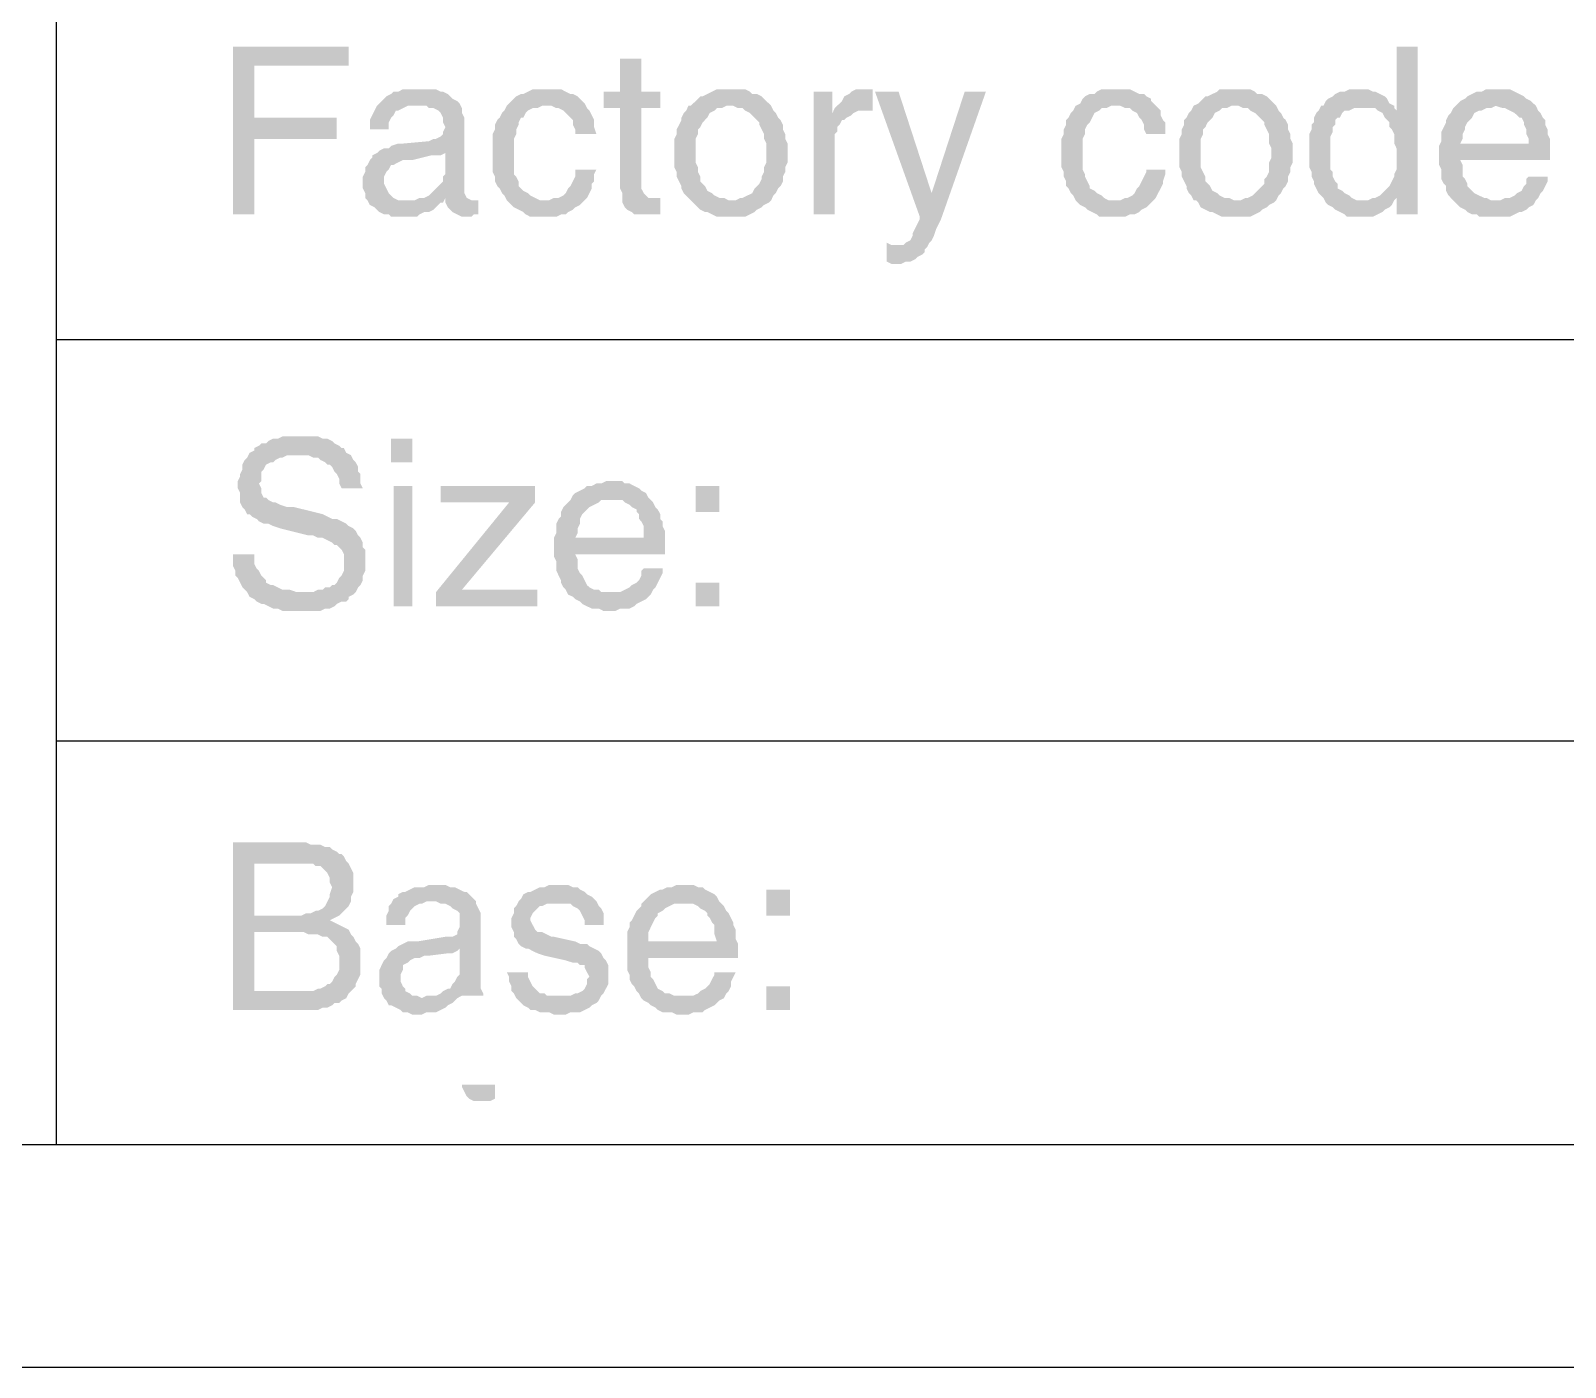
# Model space of a CAD drawing. Header units: inches. Extents: x 3613 to 8393, y -2205 to -794.
# Drawn here: x 4095.97 to 4125.31, y -1185.65 to -1160.09 of the extents above; entities that cross this region are included whole.
import ezdxf

# ---------------------------------------------------------------- set-up
doc = ezdxf.new("R2010")
doc.units = ezdxf.units.IN
doc.header["$MEASUREMENT"] = 0

msp = doc.modelspace()

# ---------------------------------------------------------------- hatches: boundary and pattern name
at = {"transparency": 33554559}
for points in [[(4102.047, -1160.4), (4099.836, -1160.4), (4099.836, -1163.604), (4100.242, -1163.604), (4100.242, -1162.16), (4101.821, -1162.16), (4101.821, -1161.754), (4100.242, -1161.754), (4100.242, -1160.761), (4102.047, -1160.761), (4102.047, -1160.581)], [(4107.643, -1160.626), (4107.237, -1160.626), (4107.237, -1161.258), (4106.921, -1161.258), (4106.921, -1161.573), (4107.237, -1161.573), (4107.237, -1163.108), (4107.282, -1163.198), (4107.282, -1163.379), (4107.328, -1163.469), (4107.373, -1163.514), (4107.373, -1163.514), (4107.463, -1163.559), (4107.508, -1163.604), (4108.005, -1163.604), (4108.005, -1163.288), (4107.779, -1163.288), (4107.734, -1163.243), (4107.689, -1163.198), (4107.643, -1163.108), (4107.643, -1161.573), (4108.005, -1161.573), (4108.005, -1161.258), (4107.643, -1161.258)], [(4122.492, -1160.4), (4122.086, -1160.4), (4122.086, -1161.619), (4121.725, -1161.619), (4121.815, -1161.664), (4121.86, -1161.754), (4121.905, -1161.799), (4121.95, -1161.844), (4121.95, -1161.935), (4121.995, -1161.98), (4122.041, -1162.07), (4122.041, -1162.25), (4122.086, -1162.341), (4122.086, -1162.747), (4122.041, -1162.837), (4122.041, -1162.882), (4121.995, -1162.973), (4121.95, -1163.063), (4121.905, -1163.108), (4121.905, -1163.108), (4121.815, -1163.198), (4121.77, -1163.243), (4121.68, -1163.288), (4122.086, -1163.288), (4122.086, -1163.604), (4122.492, -1163.604)], [(4103.401, -1161.212), (4103.085, -1161.212), (4102.995, -1161.258), (4102.905, -1161.258), (4102.859, -1161.303), (4102.769, -1161.348), (4102.724, -1161.393), (4102.679, -1161.438), (4102.634, -1161.483), (4102.589, -1161.528), (4102.544, -1161.619), (4102.498, -1161.709), (4102.453, -1161.799), (4102.453, -1161.98), (4102.814, -1161.98), (4102.814, -1161.844), (4102.859, -1161.754), (4102.905, -1161.709), (4102.95, -1161.619), (4102.995, -1161.619), (4103.085, -1161.573), (4103.175, -1161.528), (4103.356, -1161.528), (4104.168, -1161.483), (4104.123, -1161.438), (4104.033, -1161.393), (4103.988, -1161.348), (4103.943, -1161.303), (4103.852, -1161.258), (4103.807, -1161.258), (4103.717, -1161.212), (4103.491, -1161.212)], [(4105.838, -1161.212), (4105.567, -1161.212), (4105.477, -1161.258), (4105.387, -1161.303), (4105.342, -1161.303), (4105.251, -1161.348), (4105.206, -1161.393), (4105.116, -1161.483), (4105.071, -1161.528), (4105.928, -1161.528), (4106.019, -1161.573), (4106.064, -1161.573), (4106.154, -1161.619), (4106.199, -1161.664), (4106.289, -1161.754), (4106.335, -1161.799), (4106.335, -1161.889), (4106.38, -1161.98), (4106.38, -1162.07), (4106.786, -1162.07), (4106.741, -1161.935), (4106.741, -1161.799), (4106.696, -1161.709), (4106.651, -1161.619), (4106.605, -1161.573), (4106.56, -1161.483), (4106.515, -1161.438), (4106.47, -1161.393), (4106.425, -1161.348), (4106.335, -1161.303), (4106.289, -1161.303), (4106.199, -1161.258), (4106.109, -1161.212), (4105.928, -1161.212)], [(4109.358, -1161.212), (4109.088, -1161.212), (4108.997, -1161.258), (4108.907, -1161.303), (4108.817, -1161.348), (4108.772, -1161.348), (4108.682, -1161.438), (4108.636, -1161.483), (4108.591, -1161.528), (4108.546, -1161.528), (4108.501, -1161.619), (4108.456, -1161.664), (4108.411, -1161.754), (4108.411, -1161.799), (4108.366, -1161.889), (4108.32, -1161.98), (4108.32, -1162.07), (4108.275, -1162.16), (4108.275, -1162.431), (4108.275, -1162.702), (4108.32, -1162.792), (4108.32, -1162.882), (4108.366, -1162.973), (4108.411, -1163.063), (4108.411, -1163.108), (4108.456, -1163.198), (4108.501, -1163.243), (4108.591, -1163.334), (4109.358, -1163.334), (4109.313, -1163.334), (4109.223, -1163.288), (4109.133, -1163.288), (4109.043, -1163.243), (4108.997, -1163.198), (4108.907, -1163.153), (4108.862, -1163.063), (4108.817, -1163.018), (4108.772, -1162.973), (4108.772, -1162.882), (4108.727, -1162.792), (4108.727, -1162.702), (4108.682, -1162.611), (4108.682, -1162.16), (4108.727, -1162.07), (4108.727, -1161.98), (4108.772, -1161.935), (4108.817, -1161.844), (4108.862, -1161.799), (4108.907, -1161.754), (4108.952, -1161.664), (4109.043, -1161.619), (4109.088, -1161.573), (4109.178, -1161.573), (4109.268, -1161.528), (4110.126, -1161.528), (4110.081, -1161.483), (4109.99, -1161.393), (4109.945, -1161.348), (4109.855, -1161.303), (4109.765, -1161.303), (4109.72, -1161.258), (4109.629, -1161.212), (4109.449, -1161.212)], [(4111.976, -1161.212), (4111.75, -1161.212), (4111.66, -1161.258), (4111.615, -1161.303), (4111.525, -1161.348), (4111.48, -1161.438), (4111.435, -1161.483), (4111.389, -1161.528), (4111.344, -1161.573), (4111.976, -1161.619), (4112.066, -1161.619), (4112.066, -1161.212), (4112.066, -1161.212)], [(4116.715, -1161.212), (4116.444, -1161.212), (4116.354, -1161.258), (4116.309, -1161.303), (4116.219, -1161.303), (4116.128, -1161.348), (4116.083, -1161.393), (4116.038, -1161.483), (4115.948, -1161.528), (4116.805, -1161.528), (4116.896, -1161.573), (4116.986, -1161.573), (4117.031, -1161.619), (4117.121, -1161.664), (4117.166, -1161.754), (4117.211, -1161.799), (4117.257, -1161.889), (4117.257, -1161.98), (4117.302, -1162.07), (4117.663, -1162.07), (4117.663, -1161.844), (4117.618, -1161.799), (4117.573, -1161.709), (4117.573, -1161.619), (4117.527, -1161.573), (4117.437, -1161.483), (4117.392, -1161.438), (4117.392, -1161.393), (4117.302, -1161.348), (4117.257, -1161.303), (4117.166, -1161.303), (4117.076, -1161.258), (4116.986, -1161.212), (4116.805, -1161.212)], [(4119.017, -1161.212), (4118.701, -1161.212), (4118.656, -1161.258), (4118.565, -1161.303), (4118.475, -1161.348), (4118.43, -1161.348), (4118.34, -1161.438), (4118.295, -1161.483), (4118.204, -1161.528), (4118.204, -1161.528), (4118.159, -1161.619), (4118.114, -1161.664), (4118.069, -1161.754), (4118.024, -1161.799), (4118.024, -1161.889), (4117.979, -1161.98), (4117.979, -1162.07), (4117.934, -1162.16), (4117.934, -1162.431), (4117.934, -1162.702), (4117.979, -1162.792), (4117.979, -1162.882), (4118.024, -1162.973), (4118.069, -1163.063), (4118.069, -1163.108), (4118.114, -1163.198), (4118.159, -1163.243), (4118.204, -1163.334), (4119.017, -1163.334), (4118.972, -1163.334), (4118.881, -1163.288), (4118.791, -1163.288), (4118.701, -1163.243), (4118.656, -1163.198), (4118.565, -1163.153), (4118.52, -1163.063), (4118.475, -1163.018), (4118.43, -1162.973), (4118.43, -1162.882), (4118.385, -1162.792), (4118.34, -1162.702), (4118.34, -1162.16), (4118.385, -1162.07), (4118.385, -1161.98), (4118.43, -1161.935), (4118.475, -1161.844), (4118.52, -1161.799), (4118.565, -1161.754), (4118.611, -1161.664), (4118.701, -1161.619), (4118.746, -1161.573), (4118.836, -1161.573), (4118.927, -1161.528), (4119.784, -1161.528), (4119.739, -1161.483), (4119.649, -1161.393), (4119.603, -1161.348), (4119.513, -1161.303), (4119.423, -1161.303), (4119.378, -1161.258), (4119.288, -1161.212), (4119.107, -1161.212)], [(4121.364, -1161.212), (4121.183, -1161.212), (4121.093, -1161.258), (4121.003, -1161.258), (4120.912, -1161.303), (4120.867, -1161.348), (4120.777, -1161.393), (4120.732, -1161.438), (4120.687, -1161.528), (4120.642, -1161.528), (4121.454, -1161.573), (4121.68, -1161.573), (4121.725, -1161.619), (4122.086, -1161.619), (4122.041, -1161.573), (4122.041, -1161.528), (4121.95, -1161.483), (4121.905, -1161.393), (4121.86, -1161.348), (4121.77, -1161.303), (4121.68, -1161.258), (4121.634, -1161.258), (4121.544, -1161.212), (4121.454, -1161.212)], [(4124.026, -1161.212), (4123.801, -1161.212), (4123.711, -1161.258), (4123.62, -1161.258), (4123.53, -1161.303), (4123.44, -1161.348), (4123.395, -1161.393), (4123.304, -1161.438), (4123.259, -1161.483), (4123.214, -1161.528), (4123.981, -1161.528), (4124.117, -1161.573), (4124.162, -1161.573), (4124.252, -1161.619), (4124.342, -1161.664), (4124.388, -1161.709), (4124.433, -1161.754), (4124.478, -1161.754), (4124.523, -1161.844), (4124.523, -1161.889), (4124.568, -1161.98), (4124.568, -1162.07), (4124.613, -1162.16), (4124.613, -1162.25), (4123.304, -1162.25), (4122.898, -1162.296), (4122.898, -1162.657), (4122.943, -1162.747), (4122.943, -1162.927), (4122.988, -1163.018), (4123.034, -1163.063), (4123.034, -1163.153), (4123.079, -1163.243), (4123.124, -1163.288), (4123.169, -1163.334), (4123.981, -1163.334), (4123.891, -1163.334), (4123.801, -1163.288), (4123.756, -1163.288), (4123.665, -1163.243), (4123.575, -1163.198), (4123.53, -1163.153), (4123.485, -1163.108), (4123.44, -1163.063), (4123.44, -1163.018), (4123.395, -1162.927), (4123.349, -1162.882), (4123.349, -1162.657), (4123.304, -1162.566), (4125.019, -1162.566), (4125.019, -1162.16), (4124.974, -1162.07), (4124.974, -1161.98), (4124.929, -1161.889), (4124.929, -1161.799), (4124.884, -1161.754), (4124.839, -1161.664), (4124.794, -1161.619), (4124.749, -1161.528), (4124.703, -1161.483), (4124.658, -1161.438), (4124.568, -1161.393), (4124.523, -1161.348), (4124.433, -1161.303), (4124.342, -1161.258), (4124.252, -1161.212), (4124.117, -1161.212)], [(4104.168, -1161.483), (4103.356, -1161.528), (4103.536, -1161.528), (4103.582, -1161.573), (4103.672, -1161.573), (4103.762, -1161.619), (4103.807, -1161.664), (4103.852, -1161.754), (4103.852, -1161.844), (4103.897, -1161.935), (4103.897, -1161.935), (4103.852, -1162.025), (4103.852, -1162.07), (4103.807, -1162.115), (4103.717, -1162.16), (4103.672, -1162.16), (4103.582, -1162.205), (4103.085, -1162.25), (4102.995, -1162.25), (4102.859, -1162.296), (4102.814, -1162.341), (4102.724, -1162.341), (4102.634, -1162.386), (4103.897, -1162.431), (4103.897, -1162.837), (4103.897, -1162.837), (4103.852, -1162.882), (4103.852, -1162.973), (4103.807, -1163.018), (4103.717, -1163.108), (4103.672, -1163.153), (4103.627, -1163.198), (4103.582, -1163.243), (4103.491, -1163.288), (4103.401, -1163.288), (4103.311, -1163.334), (4102.408, -1163.334), (4102.453, -1163.424), (4102.544, -1163.469), (4102.589, -1163.514), (4102.634, -1163.559), (4102.724, -1163.604), (4102.814, -1163.604), (4102.859, -1163.65), (4103.356, -1163.65), (4103.401, -1163.604), (4103.491, -1163.559), (4103.582, -1163.559), (4103.672, -1163.514), (4103.717, -1163.469), (4103.807, -1163.379), (4103.852, -1163.379), (4103.897, -1163.288), (4104.304, -1163.288), (4104.259, -1163.198), (4104.259, -1161.754), (4104.213, -1161.664), (4104.213, -1161.573)], [(4111.299, -1161.258), (4110.938, -1161.258), (4110.938, -1163.604), (4111.344, -1163.604), (4111.344, -1162.07), (4111.389, -1162.025), (4111.389, -1161.935), (4111.435, -1161.889), (4111.48, -1161.799), (4111.525, -1161.799), (4111.57, -1161.754), (4111.66, -1161.709), (4111.299, -1161.664)], [(4112.563, -1161.258), (4112.112, -1161.258), (4112.969, -1163.65), (4113.195, -1163.198)], [(4114.233, -1161.258), (4113.827, -1161.258), (4113.195, -1163.198), (4112.969, -1163.65), (4112.969, -1163.695), (4112.969, -1163.695), (4112.924, -1163.785), (4112.879, -1163.875), (4112.834, -1163.965), (4112.834, -1164.011), (4112.789, -1164.101), (4112.698, -1164.146), (4112.653, -1164.191), (4112.563, -1164.191), (4113.104, -1164.236), (4113.15, -1164.146), (4113.195, -1164.101), (4113.24, -1164.011), (4113.285, -1163.875), (4113.33, -1163.785), (4113.375, -1163.695)], [(4105.071, -1161.528), (4105.026, -1161.619), (4104.981, -1161.664), (4104.936, -1161.754), (4104.89, -1161.799), (4104.845, -1161.889), (4104.845, -1161.98), (4104.8, -1162.07), (4104.8, -1162.792), (4104.845, -1162.882), (4104.845, -1162.973), (4104.89, -1163.063), (4104.936, -1163.108), (4104.981, -1163.198), (4105.026, -1163.243), (4105.071, -1163.334), (4105.793, -1163.334), (4105.703, -1163.334), (4105.613, -1163.288), (4105.522, -1163.243), (4105.477, -1163.198), (4105.387, -1163.153), (4105.342, -1163.108), (4105.297, -1163.063), (4105.297, -1162.973), (4105.251, -1162.882), (4105.206, -1162.837), (4105.206, -1162.16), (4105.251, -1162.07), (4105.251, -1161.98), (4105.297, -1161.889), (4105.297, -1161.844), (4105.342, -1161.754), (4105.387, -1161.754), (4105.432, -1161.664), (4105.477, -1161.619), (4105.567, -1161.573), (4105.658, -1161.573), (4105.748, -1161.528), (4105.838, -1161.528)], [(4110.126, -1161.528), (4109.358, -1161.528), (4109.404, -1161.528), (4109.494, -1161.573), (4109.584, -1161.573), (4109.629, -1161.619), (4109.72, -1161.664), (4109.765, -1161.709), (4109.855, -1161.799), (4109.9, -1161.844), (4109.9, -1161.889), (4109.945, -1161.98), (4109.99, -1162.07), (4109.99, -1162.16), (4110.035, -1162.25), (4110.035, -1162.611), (4109.99, -1162.702), (4109.99, -1162.792), (4109.945, -1162.882), (4109.945, -1162.927), (4109.9, -1163.018), (4109.855, -1163.063), (4109.81, -1163.108), (4109.765, -1163.198), (4109.674, -1163.243), (4109.584, -1163.288), (4109.539, -1163.288), (4109.449, -1163.334), (4108.591, -1163.334), (4108.636, -1163.379), (4108.727, -1163.469), (4108.772, -1163.514), (4108.862, -1163.559), (4108.907, -1163.559), (4108.997, -1163.604), (4109.088, -1163.65), (4109.629, -1163.65), (4109.72, -1163.604), (4109.81, -1163.559), (4109.855, -1163.514), (4109.945, -1163.469), (4109.99, -1163.424), (4110.081, -1163.379), (4110.126, -1163.334), (4110.126, -1163.334), (4110.171, -1163.243), (4110.216, -1163.198), (4110.261, -1163.108), (4110.306, -1163.063), (4110.351, -1162.973), (4110.351, -1162.882), (4110.397, -1162.792), (4110.397, -1162.702), (4110.442, -1162.611), (4110.442, -1162.431), (4110.442, -1162.25), (4110.397, -1162.16), (4110.397, -1162.07), (4110.351, -1161.98), (4110.351, -1161.889), (4110.306, -1161.799), (4110.261, -1161.754), (4110.216, -1161.664), (4110.171, -1161.619)], [(4111.344, -1161.573), (4111.299, -1161.664), (4111.66, -1161.709), (4111.705, -1161.664), (4111.796, -1161.619), (4111.976, -1161.619)], [(4115.948, -1161.528), (4115.903, -1161.619), (4115.858, -1161.664), (4115.812, -1161.754), (4115.767, -1161.799), (4115.767, -1161.889), (4115.722, -1161.98), (4115.722, -1162.07), (4115.677, -1162.16), (4115.677, -1162.702), (4115.722, -1162.792), (4115.722, -1162.882), (4115.767, -1162.973), (4115.767, -1163.063), (4115.812, -1163.108), (4115.858, -1163.198), (4115.903, -1163.243), (4115.948, -1163.334), (4116.715, -1163.334), (4116.58, -1163.334), (4116.489, -1163.288), (4116.444, -1163.243), (4116.354, -1163.198), (4116.309, -1163.153), (4116.219, -1163.108), (4116.219, -1163.063), (4116.173, -1162.973), (4116.128, -1162.882), (4116.128, -1162.837), (4116.083, -1162.747), (4116.083, -1162.16), (4116.128, -1162.07), (4116.128, -1161.98), (4116.173, -1161.889), (4116.219, -1161.844), (4116.264, -1161.754), (4116.264, -1161.754), (4116.309, -1161.664), (4116.399, -1161.619), (4116.444, -1161.573), (4116.535, -1161.573), (4116.625, -1161.528), (4116.715, -1161.528)], [(4119.784, -1161.528), (4119.017, -1161.528), (4119.062, -1161.528), (4119.152, -1161.573), (4119.242, -1161.573), (4119.288, -1161.619), (4119.378, -1161.664), (4119.423, -1161.709), (4119.513, -1161.799), (4119.558, -1161.844), (4119.558, -1161.889), (4119.603, -1161.98), (4119.649, -1162.07), (4119.649, -1162.25), (4119.694, -1162.341), (4119.694, -1162.521), (4119.649, -1162.611), (4119.649, -1162.792), (4119.603, -1162.882), (4119.558, -1162.927), (4119.558, -1163.018), (4119.513, -1163.063), (4119.468, -1163.108), (4119.378, -1163.198), (4119.333, -1163.243), (4119.242, -1163.288), (4119.197, -1163.288), (4119.107, -1163.334), (4118.25, -1163.334), (4118.295, -1163.379), (4118.34, -1163.469), (4118.43, -1163.514), (4118.52, -1163.559), (4118.565, -1163.559), (4118.656, -1163.604), (4118.746, -1163.65), (4119.288, -1163.65), (4119.378, -1163.604), (4119.468, -1163.559), (4119.513, -1163.514), (4119.603, -1163.469), (4119.649, -1163.424), (4119.739, -1163.379), (4119.784, -1163.334), (4119.784, -1163.334), (4119.829, -1163.243), (4119.874, -1163.198), (4119.919, -1163.108), (4119.965, -1163.063), (4120.01, -1162.973), (4120.01, -1162.882), (4120.055, -1162.792), (4120.055, -1162.702), (4120.1, -1162.611), (4120.1, -1162.431), (4120.1, -1162.25), (4120.055, -1162.16), (4120.055, -1162.07), (4120.01, -1161.98), (4120.01, -1161.889), (4119.965, -1161.799), (4119.919, -1161.754), (4119.874, -1161.664), (4119.829, -1161.619)], [(4120.642, -1161.528), (4120.596, -1161.619), (4120.551, -1161.664), (4120.506, -1161.754), (4120.506, -1161.844), (4120.461, -1161.889), (4120.461, -1161.98), (4120.416, -1162.07), (4120.416, -1162.702), (4120.461, -1162.792), (4120.461, -1162.882), (4120.506, -1162.973), (4120.506, -1163.018), (4120.551, -1163.108), (4120.596, -1163.198), (4120.642, -1163.243), (4120.687, -1163.288), (4120.732, -1163.379), (4120.777, -1163.424), (4120.867, -1163.469), (4120.912, -1163.514), (4121.003, -1163.559), (4121.093, -1163.604), (4121.138, -1163.65), (4121.634, -1163.65), (4121.725, -1163.604), (4121.815, -1163.559), (4121.86, -1163.514), (4121.95, -1163.469), (4121.995, -1163.424), (4122.041, -1163.334), (4121.319, -1163.334), (4121.228, -1163.288), (4121.183, -1163.243), (4121.093, -1163.198), (4121.048, -1163.153), (4120.957, -1163.108), (4120.957, -1163.018), (4120.912, -1162.973), (4120.867, -1162.882), (4120.867, -1162.792), (4120.822, -1162.747), (4120.822, -1162.115), (4120.867, -1162.025), (4120.867, -1161.935), (4120.912, -1161.889), (4120.912, -1161.799), (4120.957, -1161.754), (4121.003, -1161.754), (4121.048, -1161.664), (4121.093, -1161.619), (4121.183, -1161.619), (4121.273, -1161.573), (4121.454, -1161.573)], [(4123.214, -1161.528), (4123.169, -1161.573), (4123.124, -1161.664), (4123.079, -1161.709), (4123.034, -1161.799), (4123.034, -1161.844), (4122.988, -1161.935), (4122.943, -1162.025), (4122.943, -1162.205), (4122.898, -1162.296), (4123.304, -1162.25), (4123.349, -1162.16), (4123.349, -1162.07), (4123.395, -1161.98), (4123.395, -1161.935), (4123.44, -1161.844), (4123.485, -1161.799), (4123.53, -1161.754), (4123.575, -1161.664), (4123.665, -1161.619), (4123.711, -1161.619), (4123.801, -1161.573), (4123.891, -1161.573), (4123.981, -1161.528)], [(4102.634, -1162.386), (4102.589, -1162.431), (4102.498, -1162.476), (4102.498, -1162.521), (4102.453, -1162.566), (4102.408, -1162.657), (4102.363, -1162.702), (4102.363, -1162.792), (4102.318, -1162.882), (4102.318, -1163.108), (4102.363, -1163.198), (4102.363, -1163.288), (4102.408, -1163.334), (4103.13, -1163.334), (4102.995, -1163.334), (4102.905, -1163.288), (4102.859, -1163.243), (4102.814, -1163.198), (4102.769, -1163.108), (4102.724, -1163.018), (4102.724, -1162.882), (4102.769, -1162.792), (4102.814, -1162.747), (4102.859, -1162.657), (4102.905, -1162.657), (4102.995, -1162.611), (4103.085, -1162.566), (4103.266, -1162.566), (4103.627, -1162.476), (4103.807, -1162.476), (4103.897, -1162.431)], [(4106.786, -1162.747), (4106.38, -1162.747), (4106.38, -1162.882), (4106.335, -1162.973), (4106.289, -1163.063), (4106.244, -1163.108), (4106.199, -1163.198), (4106.154, -1163.243), (4106.064, -1163.288), (4105.974, -1163.288), (4105.883, -1163.334), (4105.071, -1163.334), (4105.116, -1163.379), (4105.161, -1163.424), (4105.206, -1163.469), (4105.297, -1163.514), (4105.387, -1163.559), (4105.432, -1163.604), (4105.522, -1163.65), (4106.019, -1163.65), (4106.109, -1163.604), (4106.199, -1163.604), (4106.244, -1163.559), (4106.335, -1163.514), (4106.38, -1163.469), (4106.47, -1163.424), (4106.515, -1163.379), (4106.56, -1163.334), (4106.605, -1163.288), (4106.651, -1163.198), (4106.696, -1163.108), (4106.696, -1163.018), (4106.741, -1162.973), (4106.741, -1162.837)], [(4117.663, -1162.747), (4117.302, -1162.747), (4117.302, -1162.792), (4117.257, -1162.882), (4117.211, -1162.973), (4117.166, -1163.063), (4117.121, -1163.108), (4117.076, -1163.198), (4117.031, -1163.243), (4116.941, -1163.288), (4116.896, -1163.288), (4116.805, -1163.334), (4115.948, -1163.334), (4115.993, -1163.379), (4116.038, -1163.424), (4116.128, -1163.469), (4116.173, -1163.514), (4116.264, -1163.559), (4116.354, -1163.604), (4116.399, -1163.65), (4116.896, -1163.65), (4116.986, -1163.604), (4117.076, -1163.604), (4117.166, -1163.559), (4117.211, -1163.514), (4117.302, -1163.469), (4117.347, -1163.424), (4117.392, -1163.379), (4117.437, -1163.334), (4117.482, -1163.288), (4117.527, -1163.198), (4117.573, -1163.108), (4117.618, -1163.018), (4117.618, -1162.973), (4117.663, -1162.837)], [(4124.974, -1162.882), (4124.613, -1162.882), (4124.568, -1162.927), (4124.568, -1163.018), (4124.523, -1163.063), (4124.478, -1163.153), (4124.388, -1163.198), (4124.342, -1163.243), (4124.252, -1163.288), (4124.162, -1163.288), (4124.072, -1163.334), (4123.169, -1163.334), (4123.259, -1163.424), (4123.304, -1163.469), (4123.395, -1163.514), (4123.44, -1163.559), (4123.53, -1163.604), (4123.62, -1163.604), (4123.665, -1163.65), (4124.252, -1163.65), (4124.342, -1163.604), (4124.433, -1163.559), (4124.478, -1163.559), (4124.568, -1163.514), (4124.613, -1163.469), (4124.703, -1163.424), (4124.749, -1163.334), (4124.794, -1163.288), (4124.839, -1163.198), (4124.884, -1163.153), (4124.929, -1163.063), (4124.974, -1162.973)], [(4104.304, -1163.288), (4103.897, -1163.288), (4103.897, -1163.379), (4104.394, -1163.334), (4104.394, -1163.334)], [(4104.529, -1163.334), (4104.394, -1163.334), (4103.897, -1163.379), (4103.943, -1163.469), (4103.988, -1163.514), (4103.988, -1163.514), (4104.033, -1163.559), (4104.123, -1163.604), (4104.213, -1163.65), (4104.394, -1163.65), (4104.439, -1163.604), (4104.529, -1163.604)], [(4121.68, -1163.288), (4121.634, -1163.288), (4121.544, -1163.334), (4121.454, -1163.334), (4122.041, -1163.334), (4122.086, -1163.288)], [(4112.337, -1164.146), (4112.337, -1164.507), (4112.337, -1164.507), (4112.427, -1164.552), (4112.608, -1164.552), (4112.698, -1164.507), (4112.789, -1164.507), (4112.879, -1164.462), (4112.924, -1164.417), (4113.014, -1164.372), (4113.059, -1164.327), (4113.059, -1164.281), (4113.104, -1164.236), (4112.563, -1164.191), (4112.427, -1164.191)], [(4101.099, -1167.847), (4100.783, -1167.847), (4100.693, -1167.892), (4100.603, -1167.892), (4100.513, -1167.937), (4100.467, -1167.982), (4100.377, -1167.982), (4100.332, -1168.027), (4100.242, -1168.072), (4100.242, -1168.118), (4100.152, -1168.163), (4101.099, -1168.208), (4101.28, -1168.208), (4101.37, -1168.253), (4101.46, -1168.253), (4101.505, -1168.298), (4101.596, -1168.343), (4101.641, -1168.388), (4101.686, -1168.388), (4101.731, -1168.434), (4101.776, -1168.524), (4101.821, -1168.569), (4101.867, -1168.659), (4101.867, -1168.749), (4101.912, -1168.84), (4102.318, -1168.84), (4102.273, -1168.749), (4102.273, -1168.569), (4102.228, -1168.524), (4102.228, -1168.434), (4102.182, -1168.343), (4102.137, -1168.298), (4102.092, -1168.208), (4102.002, -1168.163), (4101.957, -1168.072), (4101.912, -1168.072), (4101.867, -1168.027), (4101.776, -1167.982), (4101.731, -1167.937), (4101.641, -1167.892), (4101.551, -1167.892), (4101.46, -1167.847), (4101.19, -1167.847)], [(4103.266, -1168.343), (4103.266, -1167.892), (4102.859, -1167.892), (4102.859, -1168.343)], [(4100.152, -1168.163), (4100.106, -1168.253), (4100.061, -1168.298), (4100.016, -1168.388), (4100.016, -1168.479), (4099.971, -1168.569), (4099.971, -1168.614), (4099.926, -1168.704), (4099.926, -1168.84), (4099.926, -1168.84), (4099.971, -1168.93), (4099.971, -1169.111), (4100.016, -1169.201), (4100.061, -1169.246), (4100.106, -1169.336), (4100.152, -1169.336), (4100.197, -1169.381), (4100.287, -1169.426), (4100.332, -1169.472), (4100.422, -1169.517), (4100.513, -1169.517), (4100.603, -1169.562), (4100.738, -1169.607), (4101.28, -1169.742), (4101.37, -1169.742), (4101.46, -1169.787), (4101.551, -1169.787), (4101.641, -1169.833), (4101.731, -1169.878), (4101.776, -1169.923), (4101.821, -1169.923), (4101.867, -1169.968), (4101.912, -1170.013), (4101.957, -1170.103), (4101.957, -1170.419), (4101.912, -1170.51), (4101.867, -1170.555), (4101.821, -1170.645), (4101.776, -1170.69), (4101.731, -1170.69), (4101.686, -1170.735), (4101.596, -1170.735), (4101.551, -1170.78), (4101.46, -1170.78), (4101.37, -1170.826), (4100.106, -1170.826), (4100.152, -1170.916), (4100.242, -1170.961), (4100.287, -1171.006), (4100.377, -1171.051), (4100.422, -1171.051), (4100.513, -1171.096), (4100.603, -1171.141), (4100.693, -1171.141), (4100.783, -1171.187), (4101.505, -1171.187), (4101.596, -1171.141), (4101.686, -1171.141), (4101.776, -1171.096), (4101.821, -1171.051), (4101.912, -1171.006), (4102.002, -1171.006), (4102.047, -1170.961), (4102.047, -1170.916), (4102.137, -1170.871), (4102.182, -1170.826), (4102.228, -1170.735), (4102.273, -1170.69), (4102.318, -1170.6), (4102.318, -1170.51), (4102.363, -1170.419), (4102.363, -1170.239), (4102.363, -1170.013), (4102.318, -1169.968), (4102.318, -1169.878), (4102.273, -1169.787), (4102.228, -1169.742), (4102.182, -1169.652), (4102.182, -1169.652), (4102.137, -1169.607), (4102.047, -1169.562), (4102.002, -1169.517), (4101.912, -1169.472), (4101.821, -1169.426), (4101.731, -1169.426), (4101.641, -1169.381), (4101.551, -1169.336), (4101.009, -1169.201), (4100.874, -1169.201), (4100.738, -1169.156), (4100.648, -1169.111), (4100.603, -1169.111), (4100.513, -1169.065), (4100.467, -1169.02), (4100.422, -1169.02), (4100.377, -1168.93), (4100.377, -1168.84), (4100.332, -1168.749), (4100.377, -1168.704), (4100.377, -1168.524), (4100.422, -1168.479), (4100.467, -1168.388), (4100.558, -1168.343), (4100.603, -1168.343), (4100.648, -1168.298), (4100.738, -1168.253), (4100.783, -1168.253), (4100.874, -1168.208), (4101.099, -1168.208)], [(4103.266, -1171.096), (4103.266, -1168.795), (4102.905, -1168.795), (4102.905, -1171.096)], [(4105.613, -1168.795), (4103.807, -1168.795), (4103.807, -1169.111), (4105.116, -1169.111), (4103.717, -1170.826), (4103.717, -1171.096), (4105.658, -1171.096), (4105.658, -1170.78), (4104.213, -1170.78), (4105.613, -1169.111), (4105.613, -1168.93)], [(4107.102, -1168.704), (4106.966, -1168.704), (4106.876, -1168.749), (4106.786, -1168.749), (4106.696, -1168.795), (4106.605, -1168.795), (4106.56, -1168.84), (4106.47, -1168.885), (4106.38, -1168.93), (4106.335, -1168.975), (4106.289, -1169.065), (4107.282, -1169.065), (4107.328, -1169.111), (4107.418, -1169.156), (4107.463, -1169.201), (4107.553, -1169.246), (4107.553, -1169.291), (4107.598, -1169.336), (4107.598, -1169.426), (4107.643, -1169.472), (4107.689, -1169.562), (4107.689, -1169.787), (4105.974, -1169.787), (4105.974, -1170.149), (4106.019, -1170.239), (4106.019, -1170.419), (4106.064, -1170.51), (4106.109, -1170.6), (4106.109, -1170.645), (4106.154, -1170.735), (4106.199, -1170.78), (4106.244, -1170.871), (4107.057, -1170.826), (4106.876, -1170.826), (4106.831, -1170.78), (4106.741, -1170.78), (4106.651, -1170.735), (4106.605, -1170.69), (4106.56, -1170.6), (4106.56, -1170.6), (4106.515, -1170.51), (4106.47, -1170.464), (4106.425, -1170.374), (4106.425, -1170.194), (4106.38, -1170.103), (4108.095, -1170.103), (4108.095, -1169.652), (4108.05, -1169.562), (4108.05, -1169.472), (4108.005, -1169.426), (4108.005, -1169.336), (4107.959, -1169.246), (4107.914, -1169.201), (4107.869, -1169.111), (4107.824, -1169.065), (4107.779, -1169.02), (4107.734, -1168.93), (4107.643, -1168.885), (4107.598, -1168.84), (4107.508, -1168.795), (4107.418, -1168.749), (4107.328, -1168.749), (4107.282, -1168.704), (4107.192, -1168.704)], [(4109.133, -1169.291), (4109.133, -1168.795), (4108.682, -1168.795), (4108.682, -1169.291)], [(4106.289, -1169.065), (4106.244, -1169.111), (4106.199, -1169.156), (4106.154, -1169.201), (4106.109, -1169.291), (4106.109, -1169.381), (4106.064, -1169.426), (4106.019, -1169.517), (4106.019, -1169.697), (4105.974, -1169.787), (4106.38, -1169.787), (4106.425, -1169.697), (4106.425, -1169.607), (4106.47, -1169.517), (4106.47, -1169.426), (4106.515, -1169.336), (4106.56, -1169.291), (4106.605, -1169.246), (4106.651, -1169.201), (4106.741, -1169.156), (4106.831, -1169.111), (4106.876, -1169.065), (4107.057, -1169.065)], [(4100.242, -1170.103), (4099.836, -1170.103), (4099.836, -1170.329), (4099.881, -1170.419), (4099.881, -1170.51), (4099.926, -1170.555), (4099.971, -1170.645), (4100.016, -1170.735), (4100.061, -1170.78), (4100.106, -1170.826), (4101.144, -1170.826), (4101.054, -1170.826), (4100.919, -1170.78), (4100.783, -1170.78), (4100.693, -1170.735), (4100.603, -1170.69), (4100.558, -1170.69), (4100.467, -1170.645), (4100.467, -1170.6), (4100.422, -1170.555), (4100.377, -1170.51), (4100.332, -1170.419), (4100.287, -1170.374), (4100.242, -1170.284), (4100.242, -1170.194)], [(4108.05, -1170.374), (4107.689, -1170.374), (4107.643, -1170.419), (4107.643, -1170.51), (4107.598, -1170.6), (4107.553, -1170.645), (4107.463, -1170.69), (4107.418, -1170.735), (4107.328, -1170.78), (4107.237, -1170.826), (4107.057, -1170.826), (4106.244, -1170.871), (4106.244, -1170.871), (4106.335, -1170.916), (4106.38, -1170.961), (4106.47, -1171.006), (4106.515, -1171.051), (4106.605, -1171.096), (4106.696, -1171.141), (4106.831, -1171.141), (4106.921, -1171.187), (4107.147, -1171.187), (4107.237, -1171.141), (4107.418, -1171.141), (4107.508, -1171.096), (4107.553, -1171.051), (4107.643, -1171.006), (4107.734, -1170.961), (4107.779, -1170.916), (4107.824, -1170.871), (4107.869, -1170.78), (4107.914, -1170.735), (4107.959, -1170.645), (4108.005, -1170.555), (4108.05, -1170.464)], [(4109.133, -1171.096), (4109.133, -1170.645), (4108.682, -1170.645), (4108.682, -1171.096)], [(4101.235, -1175.61), (4099.836, -1175.61), (4099.836, -1178.814), (4101.46, -1178.814), (4101.551, -1178.769), (4101.641, -1178.769), (4101.731, -1178.724), (4101.776, -1178.679), (4101.867, -1178.679), (4101.912, -1178.633), (4102.002, -1178.588), (4102.002, -1178.588), (4102.047, -1178.498), (4100.242, -1178.453), (4100.242, -1177.325), (4101.099, -1177.325), (4102.047, -1177.279), (4101.957, -1177.234), (4101.957, -1177.234), (4101.867, -1177.189), (4101.776, -1177.144), (4101.686, -1177.099), (4101.776, -1177.054), (4101.867, -1177.009), (4100.242, -1177.009), (4100.242, -1176.016), (4101.099, -1176.016), (4102.002, -1175.971), (4101.957, -1175.88), (4101.912, -1175.835), (4101.867, -1175.835), (4101.821, -1175.79), (4101.731, -1175.745), (4101.686, -1175.7), (4101.596, -1175.7), (4101.505, -1175.655), (4101.325, -1175.655)], [(4102.002, -1175.971), (4101.099, -1176.016), (4101.37, -1176.016), (4101.415, -1176.061), (4101.505, -1176.061), (4101.551, -1176.106), (4101.596, -1176.151), (4101.641, -1176.196), (4101.686, -1176.287), (4101.686, -1176.377), (4101.731, -1176.467), (4101.731, -1176.467), (4101.686, -1176.602), (4101.686, -1176.648), (4101.641, -1176.738), (4101.596, -1176.828), (4101.551, -1176.873), (4101.551, -1176.873), (4101.46, -1176.918), (4101.415, -1176.918), (4101.325, -1176.964), (4101.235, -1176.964), (4101.144, -1177.009), (4100.242, -1177.009), (4101.867, -1177.009), (4101.957, -1176.918), (4102.002, -1176.873), (4102.047, -1176.828), (4102.092, -1176.738), (4102.092, -1176.648), (4102.137, -1176.557), (4102.137, -1176.377), (4102.137, -1176.196), (4102.092, -1176.106), (4102.047, -1176.016)], [(4103.717, -1176.422), (4103.582, -1176.422), (4103.491, -1176.467), (4103.311, -1176.467), (4103.221, -1176.512), (4103.13, -1176.557), (4103.085, -1176.557), (4102.995, -1176.602), (4102.995, -1176.648), (4102.905, -1176.693), (4102.859, -1176.783), (4102.814, -1176.828), (4102.814, -1176.918), (4102.769, -1177.009), (4102.769, -1177.189), (4103.13, -1177.189), (4103.13, -1177.054), (4103.175, -1177.009), (4103.221, -1176.918), (4103.266, -1176.873), (4103.311, -1176.828), (4103.401, -1176.783), (4103.446, -1176.783), (4103.536, -1176.738), (4104.484, -1176.738), (4104.394, -1176.648), (4104.349, -1176.602), (4104.304, -1176.557), (4104.259, -1176.557), (4104.168, -1176.512), (4104.078, -1176.467), (4103.988, -1176.467), (4103.897, -1176.422), (4103.807, -1176.422)], [(4106.019, -1176.422), (4105.883, -1176.422), (4105.793, -1176.467), (4105.703, -1176.467), (4105.613, -1176.512), (4105.522, -1176.557), (4105.477, -1176.557), (4105.387, -1176.602), (4105.342, -1176.693), (4105.297, -1176.738), (4105.251, -1176.828), (4105.206, -1176.873), (4105.206, -1176.964), (4105.161, -1177.054), (4105.161, -1177.234), (4105.206, -1177.325), (4105.206, -1177.415), (4105.251, -1177.46), (4105.297, -1177.55), (4105.342, -1177.595), (4105.432, -1177.64), (4105.477, -1177.64), (4105.567, -1177.686), (4105.658, -1177.731), (4105.793, -1177.776), (4106.199, -1177.866), (4106.199, -1177.866), (4106.335, -1177.911), (4106.425, -1177.911), (4106.47, -1177.956), (4106.56, -1177.956), (4106.56, -1178.002), (4106.605, -1178.092), (4106.651, -1178.182), (4106.605, -1178.227), (4106.605, -1178.317), (4106.56, -1178.408), (4106.515, -1178.453), (4106.425, -1178.498), (4106.38, -1178.498), (4106.289, -1178.543), (4106.109, -1178.543), (4105.251, -1178.588), (4105.297, -1178.633), (4105.342, -1178.679), (4105.387, -1178.724), (4105.477, -1178.769), (4105.522, -1178.814), (4105.613, -1178.814), (4105.703, -1178.859), (4105.883, -1178.859), (4105.974, -1178.904), (4106.199, -1178.904), (4106.289, -1178.859), (4106.47, -1178.859), (4106.56, -1178.814), (4106.651, -1178.769), (4106.696, -1178.724), (4106.786, -1178.679), (4106.786, -1178.679), (4106.831, -1178.633), (4106.876, -1178.543), (4106.921, -1178.498), (4106.966, -1178.408), (4107.012, -1178.317), (4107.012, -1178.137), (4107.012, -1177.956), (4106.966, -1177.866), (4106.921, -1177.821), (4106.876, -1177.731), (4106.876, -1177.731), (4106.831, -1177.686), (4106.741, -1177.64), (4106.651, -1177.595), (4106.605, -1177.55), (4106.47, -1177.55), (4106.38, -1177.505), (4105.974, -1177.415), (4105.928, -1177.415), (4105.838, -1177.37), (4105.748, -1177.325), (4105.658, -1177.325), (4105.613, -1177.279), (4105.613, -1177.279), (4105.567, -1177.189), (4105.522, -1177.099), (4105.522, -1177.054), (4105.567, -1176.964), (4105.613, -1176.918), (4105.658, -1176.873), (4105.703, -1176.828), (4105.748, -1176.828), (4105.838, -1176.783), (4106.019, -1176.783), (4106.786, -1176.738), (4106.741, -1176.693), (4106.696, -1176.648), (4106.605, -1176.602), (4106.56, -1176.557), (4106.47, -1176.512), (4106.425, -1176.467), (4106.335, -1176.467), (4106.244, -1176.422), (4106.154, -1176.422)], [(4108.456, -1176.422), (4108.32, -1176.422), (4108.23, -1176.467), (4108.14, -1176.467), (4108.05, -1176.512), (4108.005, -1176.512), (4107.914, -1176.557), (4107.824, -1176.602), (4107.779, -1176.648), (4107.734, -1176.693), (4107.643, -1176.783), (4108.636, -1176.783), (4108.727, -1176.828), (4108.772, -1176.873), (4108.862, -1176.918), (4108.907, -1176.964), (4108.907, -1177.009), (4108.952, -1177.054), (4108.997, -1177.144), (4109.043, -1177.189), (4109.043, -1177.37), (4109.088, -1177.505), (4107.373, -1177.505), (4107.373, -1178.047), (4107.418, -1178.137), (4107.418, -1178.227), (4107.463, -1178.317), (4107.508, -1178.363), (4107.553, -1178.453), (4107.598, -1178.498), (4107.643, -1178.588), (4108.456, -1178.543), (4108.275, -1178.543), (4108.185, -1178.498), (4108.095, -1178.498), (4108.05, -1178.453), (4107.959, -1178.408), (4107.914, -1178.317), (4107.914, -1178.317), (4107.869, -1178.227), (4107.824, -1178.182), (4107.824, -1178.092), (4107.779, -1178.002), (4107.779, -1177.821), (4109.494, -1177.821), (4109.494, -1177.55), (4109.449, -1177.46), (4109.449, -1177.279), (4109.404, -1177.189), (4109.404, -1177.144), (4109.358, -1177.054), (4109.313, -1176.964), (4109.268, -1176.918), (4109.223, -1176.828), (4109.178, -1176.783), (4109.133, -1176.738), (4109.088, -1176.648), (4109.043, -1176.602), (4108.952, -1176.557), (4108.862, -1176.512), (4108.817, -1176.467), (4108.727, -1176.467), (4108.636, -1176.422), (4108.546, -1176.422)], [(4104.484, -1176.738), (4103.672, -1176.738), (4103.717, -1176.738), (4103.807, -1176.783), (4103.897, -1176.783), (4103.988, -1176.828), (4104.033, -1176.873), (4104.123, -1176.918), (4104.168, -1176.964), (4104.168, -1177.234), (4104.123, -1177.325), (4104.123, -1177.37), (4104.033, -1177.415), (4103.897, -1177.415), (4103.356, -1177.505), (4103.175, -1177.505), (4103.085, -1177.55), (4102.995, -1177.595), (4102.95, -1177.64), (4104.168, -1177.64), (4104.168, -1178.047), (4104.168, -1178.137), (4104.123, -1178.182), (4104.078, -1178.272), (4104.033, -1178.317), (4103.988, -1178.408), (4103.943, -1178.408), (4103.852, -1178.453), (4103.807, -1178.498), (4103.717, -1178.543), (4103.536, -1178.543), (4103.446, -1178.588), (4102.724, -1178.588), (4102.769, -1178.633), (4102.814, -1178.724), (4102.859, -1178.724), (4102.95, -1178.769), (4103.04, -1178.814), (4103.085, -1178.859), (4103.175, -1178.859), (4103.266, -1178.904), (4103.446, -1178.904), (4103.536, -1178.859), (4103.717, -1178.859), (4103.807, -1178.814), (4103.897, -1178.769), (4103.943, -1178.724), (4104.033, -1178.679), (4104.078, -1178.633), (4104.123, -1178.588), (4104.213, -1178.543), (4104.62, -1178.543), (4104.62, -1178.498), (4104.574, -1178.408), (4104.574, -1176.964), (4104.529, -1176.873), (4104.484, -1176.783)], [(4106.786, -1176.738), (4106.019, -1176.783), (4106.289, -1176.783), (4106.335, -1176.828), (4106.425, -1176.873), (4106.425, -1176.873), (4106.47, -1176.918), (4106.515, -1177.009), (4106.56, -1177.099), (4106.56, -1177.189), (4106.921, -1177.189), (4106.921, -1176.964), (4106.876, -1176.873), (4106.831, -1176.828)], [(4110.487, -1177.009), (4110.487, -1176.512), (4110.035, -1176.512), (4110.035, -1177.009)], [(4107.643, -1176.783), (4107.643, -1176.828), (4107.598, -1176.873), (4107.553, -1176.918), (4107.508, -1177.009), (4107.463, -1177.099), (4107.418, -1177.144), (4107.418, -1177.234), (4107.373, -1177.325), (4107.373, -1177.505), (4107.779, -1177.505), (4107.779, -1177.325), (4107.824, -1177.234), (4107.869, -1177.144), (4107.914, -1177.054), (4107.959, -1177.009), (4107.959, -1176.964), (4108.05, -1176.918), (4108.095, -1176.873), (4108.185, -1176.828), (4108.275, -1176.783), (4108.456, -1176.783)], [(4102.047, -1177.279), (4101.099, -1177.325), (4101.19, -1177.325), (4101.28, -1177.37), (4101.46, -1177.37), (4101.551, -1177.415), (4101.641, -1177.415), (4101.686, -1177.46), (4101.686, -1177.46), (4101.776, -1177.55), (4101.821, -1177.595), (4101.821, -1177.686), (4101.867, -1177.776), (4101.867, -1178.047), (4101.821, -1178.137), (4101.776, -1178.182), (4101.731, -1178.272), (4101.686, -1178.317), (4101.641, -1178.317), (4101.596, -1178.363), (4101.505, -1178.408), (4101.46, -1178.408), (4101.37, -1178.453), (4100.242, -1178.453), (4102.047, -1178.498), (4102.092, -1178.453), (4102.182, -1178.363), (4102.182, -1178.317), (4102.228, -1178.227), (4102.273, -1178.137), (4102.273, -1177.64), (4102.228, -1177.55), (4102.182, -1177.505), (4102.137, -1177.415), (4102.092, -1177.37)], [(4102.95, -1177.64), (4102.859, -1177.686), (4102.814, -1177.731), (4102.814, -1177.731), (4102.769, -1177.821), (4102.724, -1177.866), (4102.679, -1177.956), (4102.634, -1178.047), (4102.634, -1178.227), (4102.634, -1178.363), (4102.679, -1178.408), (4102.679, -1178.498), (4102.724, -1178.588), (4103.446, -1178.588), (4103.356, -1178.543), (4103.266, -1178.543), (4103.221, -1178.498), (4103.13, -1178.453), (4103.13, -1178.408), (4103.085, -1178.363), (4103.04, -1178.272), (4103.04, -1178.137), (4103.085, -1178.047), (4103.085, -1177.956), (4103.175, -1177.911), (4103.221, -1177.866), (4103.311, -1177.821), (4103.401, -1177.821), (4103.491, -1177.776), (4103.582, -1177.776), (4103.943, -1177.731), (4104.033, -1177.731), (4104.123, -1177.686), (4104.168, -1177.64)], [(4105.477, -1178.092), (4105.071, -1178.092), (4105.116, -1178.182), (4105.116, -1178.272), (4105.161, -1178.363), (4105.161, -1178.453), (4105.206, -1178.498), (4105.251, -1178.588), (4106.109, -1178.543), (4105.838, -1178.543), (4105.793, -1178.498), (4105.703, -1178.498), (4105.658, -1178.453), (4105.613, -1178.408), (4105.567, -1178.363), (4105.522, -1178.272), (4105.477, -1178.182)], [(4109.449, -1178.092), (4109.043, -1178.092), (4109.043, -1178.137), (4108.997, -1178.227), (4108.952, -1178.317), (4108.907, -1178.363), (4108.862, -1178.408), (4108.772, -1178.453), (4108.727, -1178.498), (4108.636, -1178.543), (4108.456, -1178.543), (4107.643, -1178.588), (4107.643, -1178.588), (4107.689, -1178.633), (4107.779, -1178.679), (4107.824, -1178.724), (4107.914, -1178.769), (4107.959, -1178.814), (4108.05, -1178.859), (4108.23, -1178.859), (4108.32, -1178.904), (4108.546, -1178.904), (4108.636, -1178.859), (4108.817, -1178.859), (4108.862, -1178.814), (4108.952, -1178.769), (4109.043, -1178.724), (4109.088, -1178.679), (4109.133, -1178.633), (4109.223, -1178.588), (4109.268, -1178.498), (4109.313, -1178.453), (4109.358, -1178.363), (4109.358, -1178.272), (4109.404, -1178.182)], [(4110.487, -1178.814), (4110.487, -1178.363), (4110.035, -1178.363), (4110.035, -1178.814)], [(4104.845, -1180.24), (4104.71, -1180.24), (4104.213, -1180.285), (4104.259, -1180.375), (4104.304, -1180.465), (4104.304, -1180.465), (4104.349, -1180.51), (4104.439, -1180.556), (4104.755, -1180.556), (4104.845, -1180.51)], [(4104.62, -1180.24), (4104.213, -1180.24), (4104.213, -1180.285), (4104.71, -1180.24), (4104.71, -1180.24)]]:
    msp.add_hatch(color=256, dxfattribs=at).paths.add_polyline_path(points)

# ---------------------------------------------------------------- linework, layer by layer
msp.add_line((4083.633, -1181.386), (4492.889, -1181.386))
msp.add_lwpolyline([(4496.927, -1185.646), (4496.927, -888.646), (4076.927, -888.646), (4076.927, -1185.646)], close=True)
for points in [[(4096.451, -894.646), (4096.451, -1181.386)], [(4096.451, -1165.996), (4445.521, -1165.996)], [(4096.451, -1173.669), (4392.581, -1173.669)]]:
    msp.add_lwpolyline(points)

doc.saveas('drawing.dxf')
